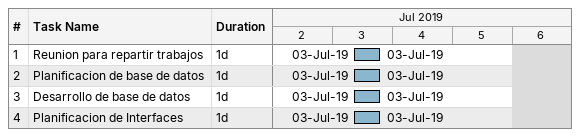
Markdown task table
| ID | Task | Duration | Start | Finish |
|---|---|---|---|---|
| 1 | Reunion para repartir trabajos | 1d | 2019-07-03 | 2019-07-03 |
| 2 | Planificacion de base de datos | 1d | 2019-07-03 | 2019-07-03 |
| 3 | Desarrollo de base de datos | 1d | 2019-07-03 | 2019-07-03 |
| 4 | Planificacion de Interfaces | 1d | 2019-07-03 | 2019-07-03 |
